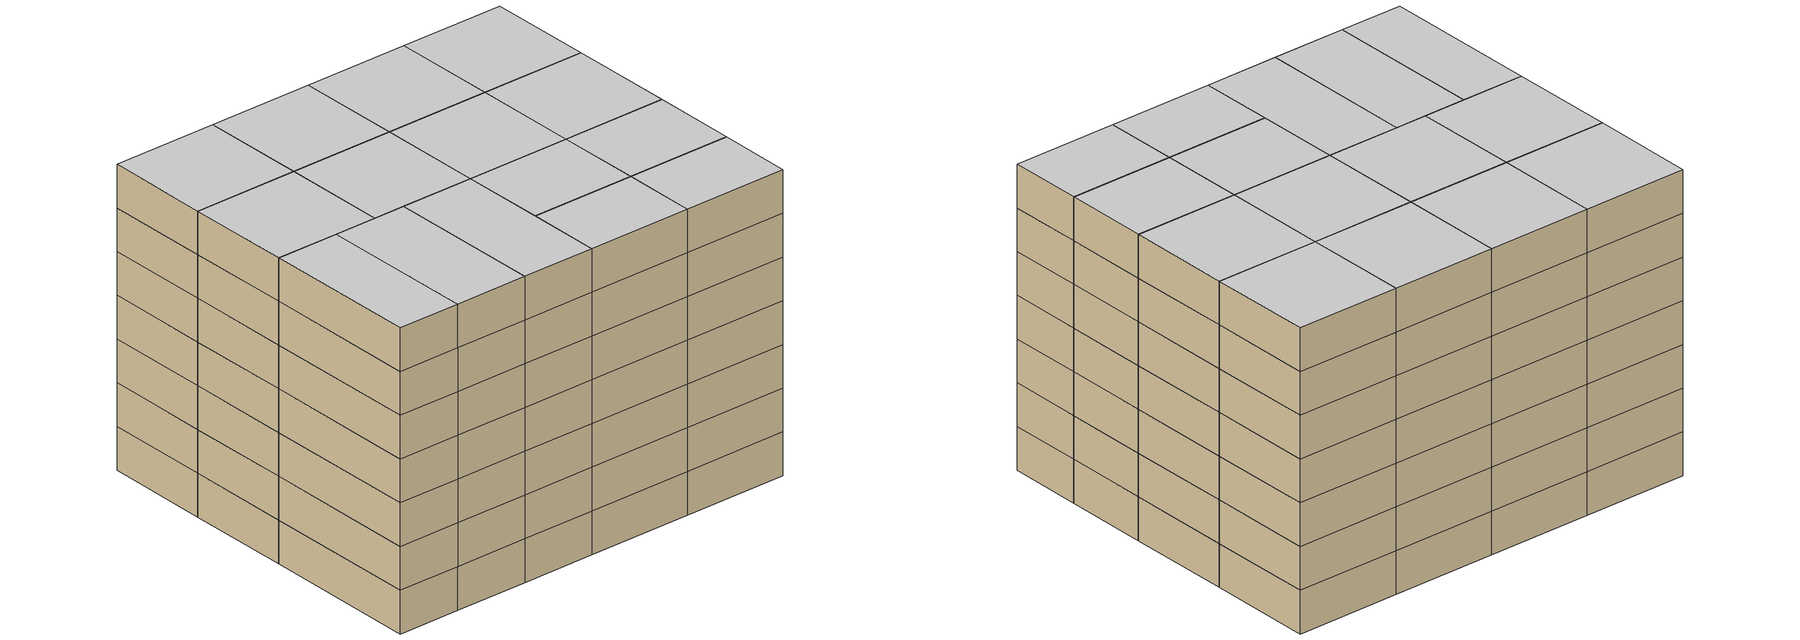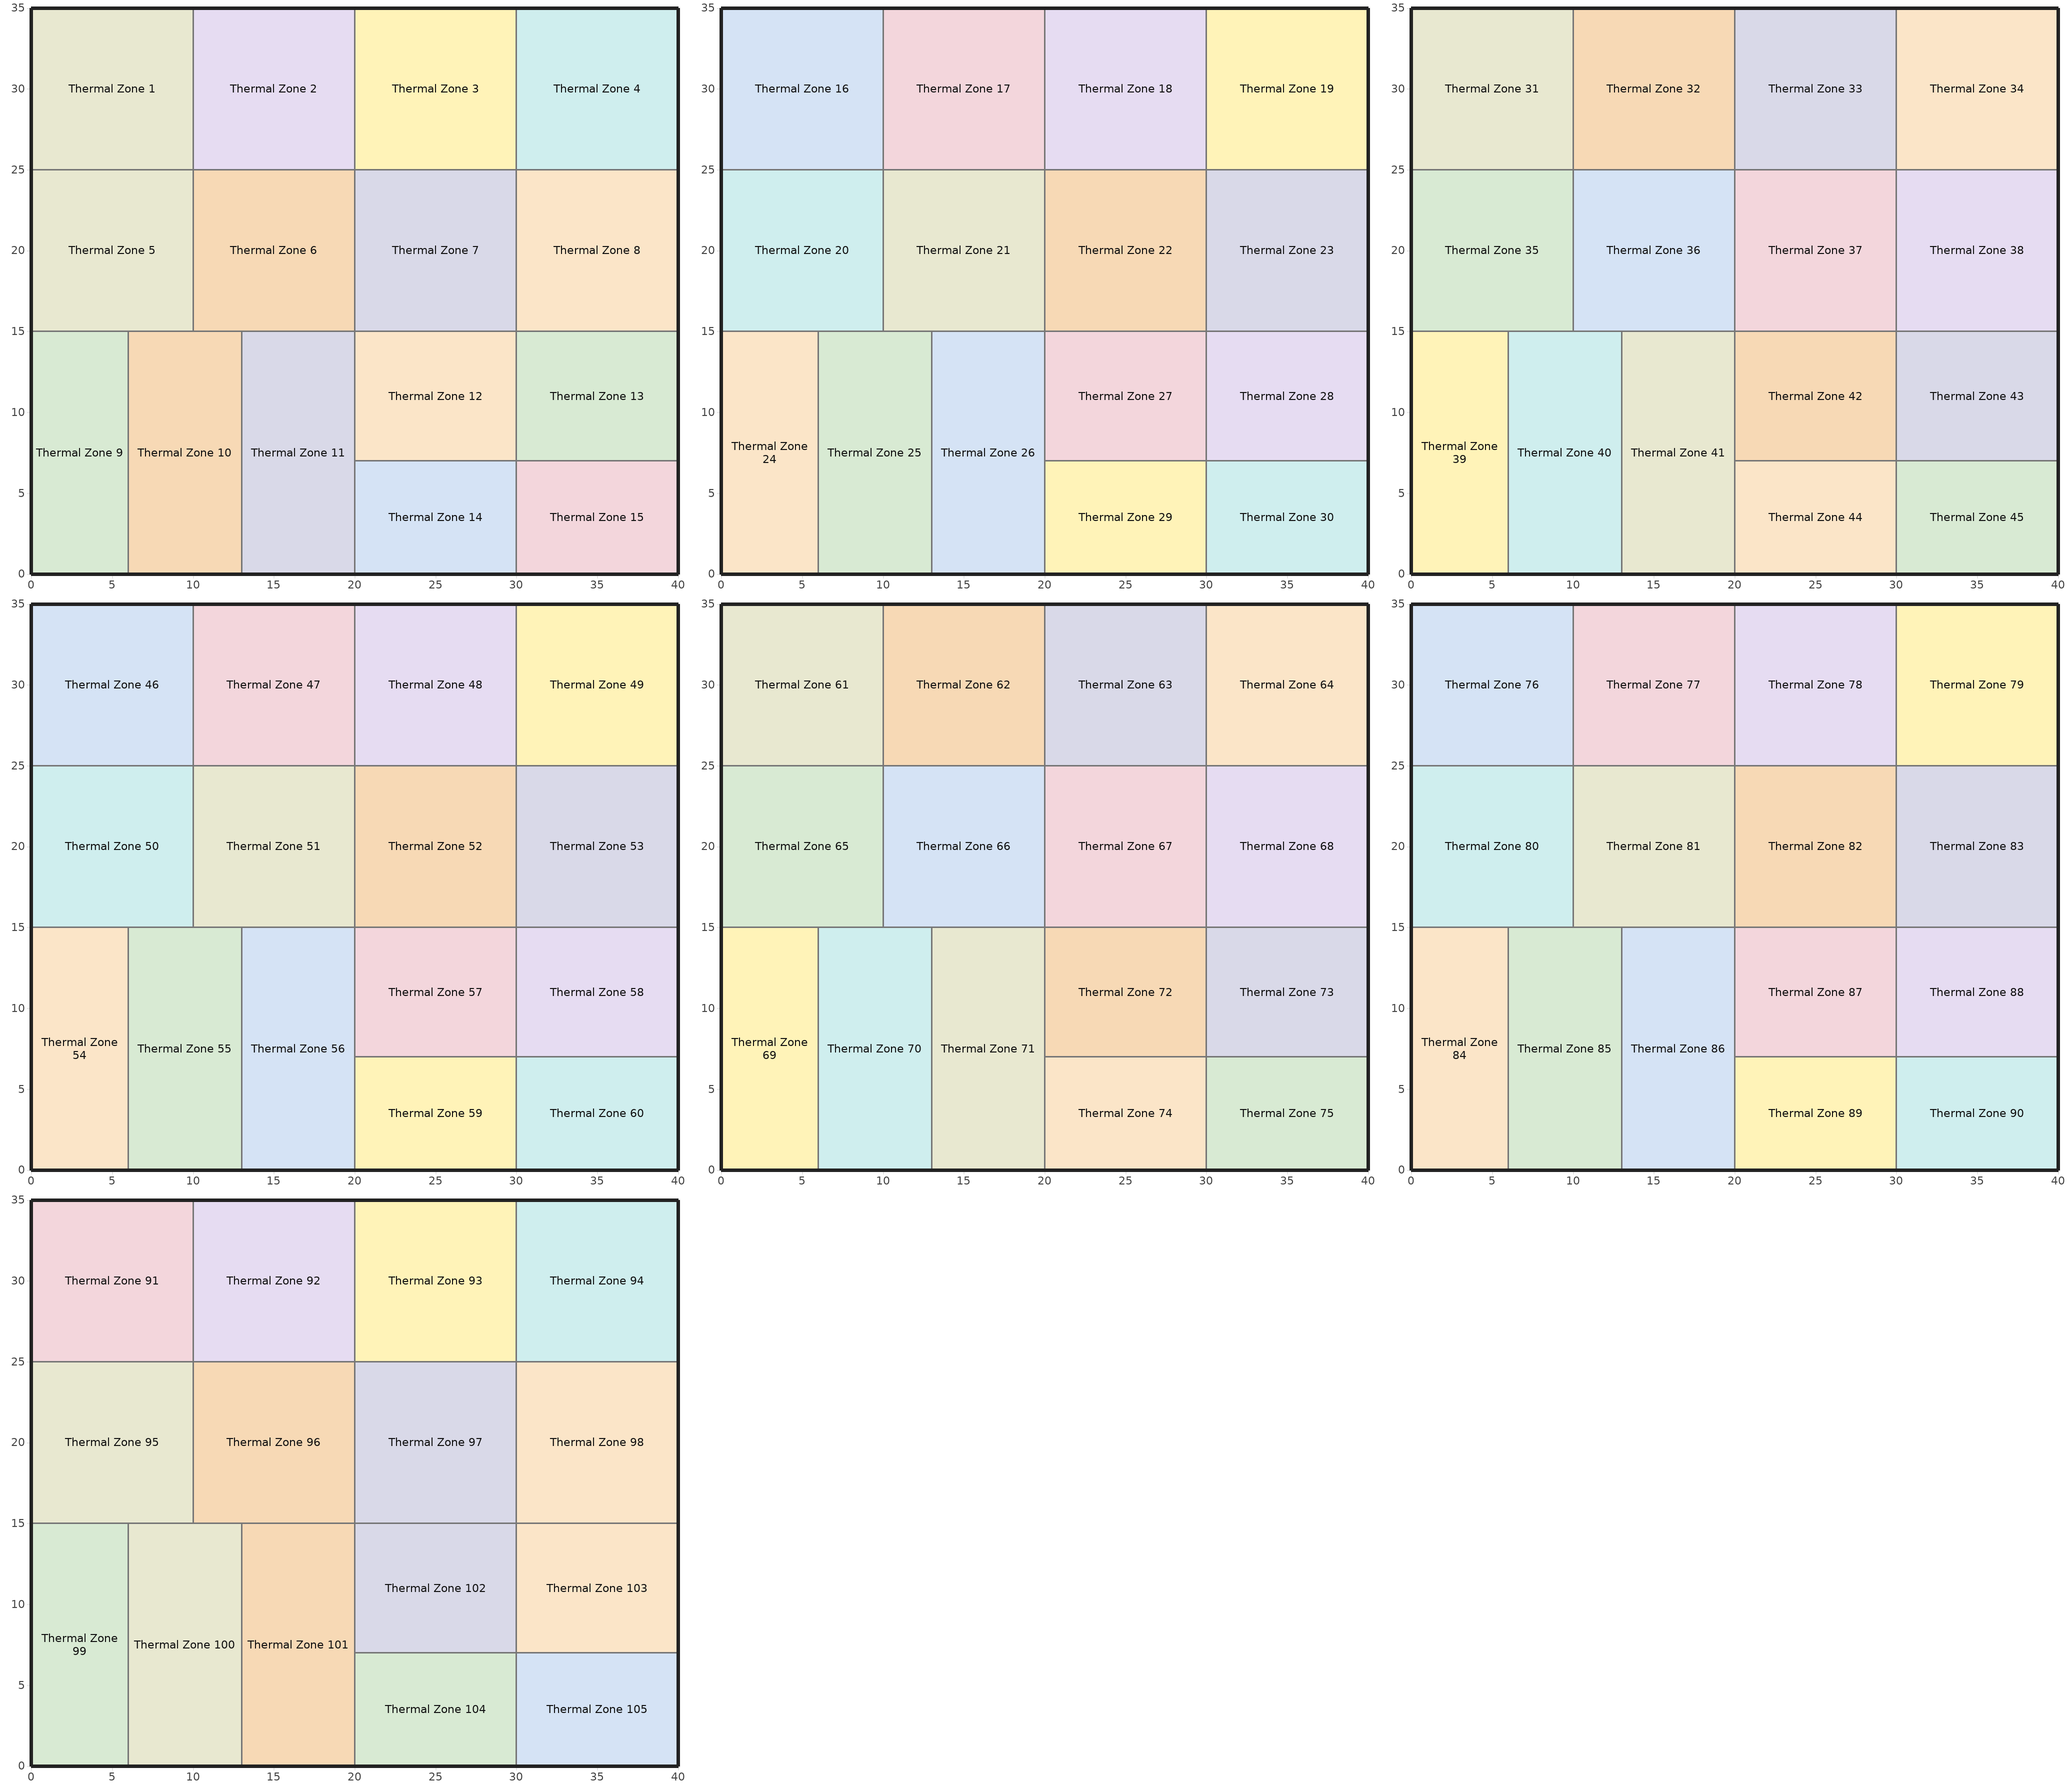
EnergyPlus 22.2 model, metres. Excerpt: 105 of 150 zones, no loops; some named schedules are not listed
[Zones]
Thermal Zone 1
 floor ground (ExtSlabCarpet 4in ClimateZone 1-8): 0,25 0,35 10,35 10,25 z0
 wall outside (ASHRAE 189.1-2009 ExtWall Mass ClimateZone 4): 10,35 0,35 0,25 z0:4
 wall to Thermal Zone 2 (Interior Wall): 10,25 10,35 z0:4
 wall to Thermal Zone 5 (Interior Wall): 0,25 10,25 z0:4
Thermal Zone 10
 floor ground (ExtSlabCarpet 4in ClimateZone 1-8): 6,0 6,15 10,15 13,15 13,0 z0
 wall outside (ASHRAE 189.1-2009 ExtWall Mass ClimateZone 4): 6,0 13,0 z0:4
 wall to Thermal Zone 6 (Interior Wall): 13,15 10,15 z0:4
 wall to Thermal Zone 11 (Interior Wall): 13,0 13,15 z0:4
 wall to Thermal Zone 9 (Interior Wall): 6,15 6,0 z0:4
 wall to Thermal Zone 5 (Interior Wall): 10,15 6,15 z0:4
Thermal Zone 11
 floor ground (ExtSlabCarpet 4in ClimateZone 1-8): 20,15 20,7 20,0 13,0 13,15 z0
 wall outside (ASHRAE 189.1-2009 ExtWall Mass ClimateZone 4): 13,0 20,0 z0:4
 wall to Thermal Zone 12 (Interior Wall): 20,7 20,15 z0:4
 wall to Thermal Zone 14 (Interior Wall): 20,0 20,7 z0:4
 wall to Thermal Zone 6 (Interior Wall): 20,15 13,15 z0:4
Thermal Zone 12
 floor ground (ExtSlabCarpet 4in ClimateZone 1-8): 30,15 30,7 20,7 20,15 z0
 wall to Thermal Zone 13 (Interior Wall): 30,7 30,15 z0:4
 wall to Thermal Zone 14 (Interior Wall): 20,7 30,7 z0:4
 wall to Thermal Zone 7 (Interior Wall): 30,15 20,15 z0:4
Thermal Zone 13
 floor ground (ExtSlabCarpet 4in ClimateZone 1-8): 40,15 40,7 30,7 30,15 z0
 wall outside (ASHRAE 189.1-2009 ExtWall Mass ClimateZone 4): 40,7 40,15 z0:4
 wall to Thermal Zone 15 (Interior Wall): 30,7 40,7 z0:4
 wall to Thermal Zone 8 (Interior Wall): 40,15 30,15 z0:4
Thermal Zone 14
 floor ground (ExtSlabCarpet 4in ClimateZone 1-8): 20,0 20,7 30,7 30,0 z0
 wall outside (ASHRAE 189.1-2009 ExtWall Mass ClimateZone 4): 20,0 30,0 z0:4
 wall to Thermal Zone 15 (Interior Wall): 30,0 30,7 z0:4
Thermal Zone 15
 floor ground (ExtSlabCarpet 4in ClimateZone 1-8): 40,7 40,0 30,0 30,7 z0
 wall outside (ASHRAE 189.1-2009 ExtWall Mass ClimateZone 4): 30,0 40,0 40,7 z0:4
Thermal Zone 2
 floor ground (ExtSlabCarpet 4in ClimateZone 1-8): 20,35 20,25 10,25 10,35 z0
 wall outside (ASHRAE 189.1-2009 ExtWall Mass ClimateZone 4): 20,35 10,35 z0:4
 wall to Thermal Zone 3 (Interior Wall): 20,25 20,35 z0:4
 wall to Thermal Zone 6 (Interior Wall): 10,25 20,25 z0:4
Thermal Zone 3
 floor ground (ExtSlabCarpet 4in ClimateZone 1-8): 30,35 30,25 20,25 20,35 z0
 wall outside (ASHRAE 189.1-2009 ExtWall Mass ClimateZone 4): 30,35 20,35 z0:4
 wall to Thermal Zone 4 (Interior Wall): 30,25 30,35 z0:4
 wall to Thermal Zone 7 (Interior Wall): 20,25 30,25 z0:4
Thermal Zone 4
 floor ground (ExtSlabCarpet 4in ClimateZone 1-8): 40,35 40,25 30,25 30,35 z0
 wall outside (ASHRAE 189.1-2009 ExtWall Mass ClimateZone 4): 40,25 40,35 30,35 z0:4
 wall to Thermal Zone 8 (Interior Wall): 30,25 40,25 z0:4
Thermal Zone 5
 floor ground (ExtSlabCarpet 4in ClimateZone 1-8): 6,15 0,15 0,25 10,25 10,15 z0
 wall outside (ASHRAE 189.1-2009 ExtWall Mass ClimateZone 4): 0,25 0,15 z0:4
 wall to Thermal Zone 9 (Interior Wall): 0,15 6,15 z0:4
 wall to Thermal Zone 6 (Interior Wall): 10,15 10,25 z0:4
Thermal Zone 6
 floor ground (ExtSlabCarpet 4in ClimateZone 1-8): 20,25 20,15 13,15 10,15 10,25 z0
 wall to Thermal Zone 7 (Interior Wall): 20,15 20,25 z0:4
Thermal Zone 7
 floor ground (ExtSlabCarpet 4in ClimateZone 1-8): 30,25 30,15 20,15 20,25 z0
 wall to Thermal Zone 8 (Interior Wall): 30,15 30,25 z0:4
Thermal Zone 8
 floor ground (ExtSlabCarpet 4in ClimateZone 1-8): 40,25 40,15 30,15 30,25 z0
 wall outside (ASHRAE 189.1-2009 ExtWall Mass ClimateZone 4): 40,15 40,25 z0:4
Thermal Zone 9
 floor ground (ExtSlabCarpet 4in ClimateZone 1-8): 0,0 0,15 6,15 6,0 z0
 wall outside (ASHRAE 189.1-2009 ExtWall Mass ClimateZone 4): 0,15 0,0 6,0 z0:4
Thermal Zone 16
 floor to Thermal Zone 1 (Interior Floor): 10,35 10,25 0,25 0,35 z4
 wall outside (ASHRAE 189.1-2009 ExtWall Mass ClimateZone 4): 10,35 0,35 0,25 z4:8
 wall to Thermal Zone 17 (Interior Wall): 10,25 10,35 z4:8
 wall to Thermal Zone 20 (Interior Wall): 0,25 10,25 z4:8
Thermal Zone 17
 floor to Thermal Zone 2 (Interior Floor): 20,35 20,25 10,25 10,35 z4
 wall outside (ASHRAE 189.1-2009 ExtWall Mass ClimateZone 4): 20,35 10,35 z4:8
 wall to Thermal Zone 18 (Interior Wall): 20,25 20,35 z4:8
 wall to Thermal Zone 21 (Interior Wall): 10,25 20,25 z4:8
Thermal Zone 18
 floor to Thermal Zone 3 (Interior Floor): 30,35 30,25 20,25 20,35 z4
 wall outside (ASHRAE 189.1-2009 ExtWall Mass ClimateZone 4): 30,35 20,35 z4:8
 wall to Thermal Zone 19 (Interior Wall): 30,25 30,35 z4:8
 wall to Thermal Zone 22 (Interior Wall): 20,25 30,25 z4:8
Thermal Zone 19
 floor to Thermal Zone 4 (Interior Floor): 40,35 40,25 30,25 30,35 z4
 wall outside (ASHRAE 189.1-2009 ExtWall Mass ClimateZone 4): 40,25 40,35 30,35 z4:8
 wall to Thermal Zone 23 (Interior Wall): 30,25 40,25 z4:8
Thermal Zone 20
 floor to Thermal Zone 5 (Interior Floor): 10,25 10,15 6,15 0,15 0,25 z4
 wall outside (ASHRAE 189.1-2009 ExtWall Mass ClimateZone 4): 0,25 0,15 z4:8
 wall to Thermal Zone 21 (Interior Wall): 10,15 10,25 z4:8
 wall to Thermal Zone 25 (Interior Wall): 6,15 10,15 z4:8
 wall to Thermal Zone 24 (Interior Wall): 0,15 6,15 z4:8
Thermal Zone 21
 floor to Thermal Zone 6 (Interior Floor): 20,25 20,15 13,15 10,15 10,25 z4
 wall to Thermal Zone 22 (Interior Wall): 20,15 20,25 z4:8
 wall to Thermal Zone 26 (Interior Wall): 13,15 20,15 z4:8
 wall to Thermal Zone 25 (Interior Wall): 10,15 13,15 z4:8
Thermal Zone 22
 floor to Thermal Zone 7 (Interior Floor): 30,25 30,15 20,15 20,25 z4
 wall to Thermal Zone 23 (Interior Wall): 30,15 30,25 z4:8
 wall to Thermal Zone 27 (Interior Wall): 20,15 30,15 z4:8
Thermal Zone 23
 floor to Thermal Zone 8 (Interior Floor): 40,25 40,15 30,15 30,25 z4
 wall outside (ASHRAE 189.1-2009 ExtWall Mass ClimateZone 4): 40,15 40,25 z4:8
 wall to Thermal Zone 28 (Interior Wall): 30,15 40,15 z4:8
Thermal Zone 24
 floor to Thermal Zone 9 (Interior Floor): 6,15 6,1 6,0 0,0 0,15 z4
 wall outside (ASHRAE 189.1-2009 ExtWall Mass ClimateZone 4): 0,15 0,0 6,0 z4:8
 wall to Thermal Zone 25 (Interior Wall): 6,0 6,1 6,15 z4:8
Thermal Zone 25
 floor to Thermal Zone 10 (Interior Floor): 6,0 6,1 6,15 10,15 13,15 13,0 z4
 wall outside (ASHRAE 189.1-2009 ExtWall Mass ClimateZone 4): 6,0 13,0 z4:8
 wall to Thermal Zone 26 (Interior Wall): 13,0 13,15 z4:8
Thermal Zone 26
 floor to Thermal Zone 11 (Interior Floor): 20,15 20,7 20,0 13,0 13,15 z4
 wall outside (ASHRAE 189.1-2009 ExtWall Mass ClimateZone 4): 13,0 20,0 z4:8
 wall to Thermal Zone 27 (Interior Wall): 20,7 20,15 z4:8
 wall to Thermal Zone 29 (Interior Wall): 20,0 20,7 z4:8
Thermal Zone 27
 floor to Thermal Zone 12 (Interior Floor): 30,15 30,7 20,7 20,15 z4
 wall to Thermal Zone 28 (Interior Wall): 30,7 30,15 z4:8
 wall to Thermal Zone 29 (Interior Wall): 20,7 30,7 z4:8
Thermal Zone 28
 floor to Thermal Zone 13 (Interior Floor): 40,15 40,7 30,7 30,15 z4
 wall outside (ASHRAE 189.1-2009 ExtWall Mass ClimateZone 4): 40,7 40,15 z4:8
 wall to Thermal Zone 30 (Interior Wall): 30,7 40,7 z4:8
Thermal Zone 29
 floor to Thermal Zone 14 (Interior Floor): 30,7 30,0 20,0 20,7 z4
 wall outside (ASHRAE 189.1-2009 ExtWall Mass ClimateZone 4): 20,0 30,0 z4:8
 wall to Thermal Zone 30 (Interior Wall): 30,0 30,7 z4:8
Thermal Zone 30
 floor to Thermal Zone 15 (Interior Floor): 40,7 40,0 30,0 30,7 z4
 wall outside (ASHRAE 189.1-2009 ExtWall Mass ClimateZone 4): 30,0 40,0 40,7 z4:8
Thermal Zone 31
 floor to Thermal Zone 16 (Interior Floor): 10,35 10,25 0,25 0,35 z8
 wall outside (ASHRAE 189.1-2009 ExtWall Mass ClimateZone 4): 10,35 0,35 0,25 z8:12
 wall to Thermal Zone 32 (Interior Wall): 10,25 10,35 z8:12
 wall to Thermal Zone 35 (Interior Wall): 0,25 10,25 z8:12
Thermal Zone 32
 floor to Thermal Zone 17 (Interior Floor): 20,35 20,25 10,25 10,35 z8
 wall outside (ASHRAE 189.1-2009 ExtWall Mass ClimateZone 4): 20,35 10,35 z8:12
 wall to Thermal Zone 33 (Interior Wall): 20,25 20,35 z8:12
 wall to Thermal Zone 36 (Interior Wall): 10,25 20,25 z8:12
Thermal Zone 33
 floor to Thermal Zone 18 (Interior Floor): 30,35 30,25 20,25 20,35 z8
 wall outside (ASHRAE 189.1-2009 ExtWall Mass ClimateZone 4): 30,35 20,35 z8:12
 wall to Thermal Zone 34 (Interior Wall): 30,25 30,35 z8:12
 wall to Thermal Zone 37 (Interior Wall): 20,25 30,25 z8:12
Thermal Zone 34
 floor to Thermal Zone 19 (Interior Floor): 40,35 40,25 30,25 30,35 z8
 wall outside (ASHRAE 189.1-2009 ExtWall Mass ClimateZone 4): 40,25 40,35 30,35 z8:12
 wall to Thermal Zone 38 (Interior Wall): 30,25 40,25 z8:12
Thermal Zone 35
 floor to Thermal Zone 20 (Interior Floor): 10,25 10,15 6,15 0,15 0,25 z8
 wall outside (ASHRAE 189.1-2009 ExtWall Mass ClimateZone 4): 0,25 0,15 z8:12
 wall to Thermal Zone 36 (Interior Wall): 10,15 10,25 z8:12
 wall to Thermal Zone 40 (Interior Wall): 6,15 10,15 z8:12
 wall to Thermal Zone 39 (Interior Wall): 0,15 6,15 z8:12
Thermal Zone 36
 floor to Thermal Zone 21 (Interior Floor): 20,25 20,15 13,15 10,15 10,25 z8
 wall to Thermal Zone 37 (Interior Wall): 20,15 20,25 z8:12
 wall to Thermal Zone 41 (Interior Wall): 13,15 20,15 z8:12
 wall to Thermal Zone 40 (Interior Wall): 10,15 13,15 z8:12
Thermal Zone 37
 floor to Thermal Zone 22 (Interior Floor): 30,25 30,15 20,15 20,25 z8
 wall to Thermal Zone 38 (Interior Wall): 30,15 30,25 z8:12
 wall to Thermal Zone 42 (Interior Wall): 20,15 30,15 z8:12
Thermal Zone 38
 floor to Thermal Zone 23 (Interior Floor): 40,25 40,15 30,15 30,25 z8
 wall outside (ASHRAE 189.1-2009 ExtWall Mass ClimateZone 4): 40,15 40,25 z8:12
 wall to Thermal Zone 43 (Interior Wall): 30,15 40,15 z8:12
Thermal Zone 39
 floor to Thermal Zone 24 (Interior Floor): 6,15 6,0 0,0 0,15 z8
 wall outside (ASHRAE 189.1-2009 ExtWall Mass ClimateZone 4): 0,15 0,0 6,0 z8:12
 wall to Thermal Zone 40 (Interior Wall): 6,0 6,15 z8:12
Thermal Zone 40
 floor to Thermal Zone 25 (Interior Floor): 13,15 13,0 6,0 6,15 10,15 z8
 wall outside (ASHRAE 189.1-2009 ExtWall Mass ClimateZone 4): 6,0 13,0 z8:12
 wall to Thermal Zone 41 (Interior Wall): 13,0 13,15 z8:12
Thermal Zone 41
 floor to Thermal Zone 26 (Interior Floor): 20,15 20,7 20,0 13,0 13,15 z8
 wall outside (ASHRAE 189.1-2009 ExtWall Mass ClimateZone 4): 13,0 20,0 z8:12
 wall to Thermal Zone 42 (Interior Wall): 20,7 20,15 z8:12
 wall to Thermal Zone 44 (Interior Wall): 20,0 20,7 z8:12
Thermal Zone 42
 floor to Thermal Zone 27 (Interior Floor): 30,15 30,7 20,7 20,15 z8
 wall to Thermal Zone 43 (Interior Wall): 30,7 30,15 z8:12
 wall to Thermal Zone 44 (Interior Wall): 20,7 30,7 z8:12
Thermal Zone 43
 floor to Thermal Zone 28 (Interior Floor): 40,15 40,7 30,7 30,15 z8
 wall outside (ASHRAE 189.1-2009 ExtWall Mass ClimateZone 4): 40,7 40,15 z8:12
 wall to Thermal Zone 45 (Interior Wall): 30,7 40,7 z8:12
Thermal Zone 44
 floor to Thermal Zone 29 (Interior Floor): 30,7 30,0 20,0 20,7 z8
 wall outside (ASHRAE 189.1-2009 ExtWall Mass ClimateZone 4): 20,0 30,0 z8:12
 wall to Thermal Zone 45 (Interior Wall): 30,0 30,7 z8:12
Thermal Zone 45
 floor to Thermal Zone 30 (Interior Floor): 40,7 40,0 30,0 30,7 z8
 wall outside (ASHRAE 189.1-2009 ExtWall Mass ClimateZone 4): 30,0 40,0 40,7 z8:12
Thermal Zone 46
 floor to Thermal Zone 31 (Interior Floor): 10,35 10,25 0,25 0,35 z12
 wall outside (ASHRAE 189.1-2009 ExtWall Mass ClimateZone 4): 10,35 0,35 0,25 z12:16
 wall to Thermal Zone 47 (Interior Wall): 10,25 10,35 z12:16
 wall to Thermal Zone 50 (Interior Wall): 0,25 10,25 z12:16
Thermal Zone 47
 floor to Thermal Zone 32 (Interior Floor): 20,35 20,25 10,25 10,35 z12
 wall outside (ASHRAE 189.1-2009 ExtWall Mass ClimateZone 4): 20,35 10,35 z12:16
 wall to Thermal Zone 48 (Interior Wall): 20,25 20,35 z12:16
 wall to Thermal Zone 51 (Interior Wall): 10,25 20,25 z12:16
Thermal Zone 48
 floor to Thermal Zone 33 (Interior Floor): 30,35 30,25 20,25 20,35 z12
 wall outside (ASHRAE 189.1-2009 ExtWall Mass ClimateZone 4): 30,35 20,35 z12:16
 wall to Thermal Zone 49 (Interior Wall): 30,25 30,35 z12:16
 wall to Thermal Zone 52 (Interior Wall): 20,25 30,25 z12:16
Thermal Zone 49
 floor to Thermal Zone 34 (Interior Floor): 40,35 40,25 30,25 30,35 z12
 wall outside (ASHRAE 189.1-2009 ExtWall Mass ClimateZone 4): 40,25 40,35 30,35 z12:16
 wall to Thermal Zone 53 (Interior Wall): 30,25 40,25 z12:16
Thermal Zone 50
 floor to Thermal Zone 35 (Interior Floor): 10,25 10,15 6,15 0,15 0,25 z12
 wall outside (ASHRAE 189.1-2009 ExtWall Mass ClimateZone 4): 0,25 0,15 z12:16
 wall to Thermal Zone 51 (Interior Wall): 10,15 10,25 z12:16
 wall to Thermal Zone 55 (Interior Wall): 6,15 10,15 z12:16
 wall to Thermal Zone 54 (Interior Wall): 0,15 6,15 z12:16
Thermal Zone 51
 floor to Thermal Zone 36 (Interior Floor): 20,25 20,15 13,15 10,15 10,25 z12
 wall to Thermal Zone 52 (Interior Wall): 20,15 20,25 z12:16
 wall to Thermal Zone 56 (Interior Wall): 13,15 20,15 z12:16
 wall to Thermal Zone 55 (Interior Wall): 10,15 13,15 z12:16
Thermal Zone 52
 floor to Thermal Zone 37 (Interior Floor): 30,25 30,15 20,15 20,25 z12
 wall to Thermal Zone 53 (Interior Wall): 30,15 30,25 z12:16
 wall to Thermal Zone 57 (Interior Wall): 20,15 30,15 z12:16
Thermal Zone 53
 floor to Thermal Zone 38 (Interior Floor): 40,25 40,15 30,15 30,25 z12
 wall outside (ASHRAE 189.1-2009 ExtWall Mass ClimateZone 4): 40,15 40,25 z12:16
 wall to Thermal Zone 58 (Interior Wall): 30,15 40,15 z12:16
Thermal Zone 54
 floor to Thermal Zone 39 (Interior Floor): 6,15 6,0 0,0 0,15 z12
 wall outside (ASHRAE 189.1-2009 ExtWall Mass ClimateZone 4): 0,15 0,0 6,0 z12:16
 wall to Thermal Zone 55 (Interior Wall): 6,0 6,15 z12:16
Thermal Zone 55
 floor to Thermal Zone 40 (Interior Floor): 13,15 13,0 6,0 6,15 10,15 z12
 wall outside (ASHRAE 189.1-2009 ExtWall Mass ClimateZone 4): 6,0 13,0 z12:16
 wall to Thermal Zone 56 (Interior Wall): 13,0 13,15 z12:16
Thermal Zone 56
 floor to Thermal Zone 41 (Interior Floor): 20,15 20,7 20,0 13,0 13,15 z12
 wall outside (ASHRAE 189.1-2009 ExtWall Mass ClimateZone 4): 13,0 20,0 z12:16
 wall to Thermal Zone 57 (Interior Wall): 20,7 20,15 z12:16
 wall to Thermal Zone 59 (Interior Wall): 20,0 20,7 z12:16
Thermal Zone 57
 floor to Thermal Zone 42 (Interior Floor): 30,15 30,7 20,7 20,15 z12
 wall to Thermal Zone 58 (Interior Wall): 30,7 30,15 z12:16
 wall to Thermal Zone 59 (Interior Wall): 20,7 30,7 z12:16
Thermal Zone 58
 floor to Thermal Zone 43 (Interior Floor): 40,15 40,7 30,7 30,15 z12
 wall outside (ASHRAE 189.1-2009 ExtWall Mass ClimateZone 4): 40,7 40,15 z12:16
 wall to Thermal Zone 60 (Interior Wall): 30,7 40,7 z12:16
Thermal Zone 59
 floor to Thermal Zone 44 (Interior Floor): 30,7 30,0 20,0 20,7 z12
 wall outside (ASHRAE 189.1-2009 ExtWall Mass ClimateZone 4): 20,0 30,0 z12:16
 wall to Thermal Zone 60 (Interior Wall): 30,0 30,7 z12:16
Thermal Zone 60
 floor to Thermal Zone 45 (Interior Floor): 40,7 40,0 30,0 30,7 z12
 wall outside (ASHRAE 189.1-2009 ExtWall Mass ClimateZone 4): 30,0 40,0 40,7 z12:16
Thermal Zone 61
 floor to Thermal Zone 46 (Interior Floor): 10,35 10,25 0,25 0,35 z16
 wall outside (ASHRAE 189.1-2009 ExtWall Mass ClimateZone 4): 10,35 0,35 0,25 z16:20
 wall to Thermal Zone 62 (Interior Wall): 10,25 10,35 z16:20
 wall to Thermal Zone 65 (Interior Wall): 0,25 10,25 z16:20
Thermal Zone 62
 floor to Thermal Zone 47 (Interior Floor): 20,35 20,25 10,25 10,35 z16
 wall outside (ASHRAE 189.1-2009 ExtWall Mass ClimateZone 4): 20,35 10,35 z16:20
 wall to Thermal Zone 63 (Interior Wall): 20,25 20,35 z16:20
 wall to Thermal Zone 66 (Interior Wall): 10,25 20,25 z16:20
Thermal Zone 63
 floor to Thermal Zone 48 (Interior Floor): 30,35 30,25 20,25 20,35 z16
 wall outside (ASHRAE 189.1-2009 ExtWall Mass ClimateZone 4): 30,35 20,35 z16:20
 wall to Thermal Zone 64 (Interior Wall): 30,25 30,35 z16:20
 wall to Thermal Zone 67 (Interior Wall): 20,25 30,25 z16:20
Thermal Zone 64
 floor to Thermal Zone 49 (Interior Floor): 40,35 40,25 30,25 30,35 z16
 wall outside (ASHRAE 189.1-2009 ExtWall Mass ClimateZone 4): 40,25 40,35 30,35 z16:20
 wall to Thermal Zone 68 (Interior Wall): 30,25 40,25 z16:20
Thermal Zone 65
 floor to Thermal Zone 50 (Interior Floor): 10,25 10,15 6,15 0,15 0,25 z16
 wall outside (ASHRAE 189.1-2009 ExtWall Mass ClimateZone 4): 0,25 0,15 z16:20
 wall to Thermal Zone 66 (Interior Wall): 10,15 10,25 z16:20
 wall to Thermal Zone 70 (Interior Wall): 6,15 10,15 z16:20
 wall to Thermal Zone 69 (Interior Wall): 0,15 6,15 z16:20
Thermal Zone 66
 floor to Thermal Zone 51 (Interior Floor): 20,25 20,15 13,15 10,15 10,25 z16
 wall to Thermal Zone 67 (Interior Wall): 20,15 20,25 z16:20
 wall to Thermal Zone 71 (Interior Wall): 13,15 20,15 z16:20
 wall to Thermal Zone 70 (Interior Wall): 10,15 13,15 z16:20
Thermal Zone 67
 floor to Thermal Zone 52 (Interior Floor): 30,25 30,15 20,15 20,25 z16
 wall to Thermal Zone 68 (Interior Wall): 30,15 30,25 z16:20
 wall to Thermal Zone 72 (Interior Wall): 20,15 30,15 z16:20
Thermal Zone 68
 floor to Thermal Zone 53 (Interior Floor): 40,25 40,15 30,15 30,25 z16
 wall outside (ASHRAE 189.1-2009 ExtWall Mass ClimateZone 4): 40,15 40,25 z16:20
 wall to Thermal Zone 73 (Interior Wall): 30,15 40,15 z16:20
Thermal Zone 69
 floor to Thermal Zone 54 (Interior Floor): 6,15 6,0 0,0 0,15 z16
 wall outside (ASHRAE 189.1-2009 ExtWall Mass ClimateZone 4): 0,15 0,0 6,0 z16:20
 wall to Thermal Zone 70 (Interior Wall): 6,0 6,15 z16:20
Thermal Zone 70
 floor to Thermal Zone 55 (Interior Floor): 13,15 13,0 6,0 6,15 10,15 z16
 wall outside (ASHRAE 189.1-2009 ExtWall Mass ClimateZone 4): 6,0 13,0 z16:20
 wall to Thermal Zone 71 (Interior Wall): 13,0 13,15 z16:20
Thermal Zone 71
 floor to Thermal Zone 56 (Interior Floor): 20,15 20,7 20,0 13,0 13,15 z16
 wall outside (ASHRAE 189.1-2009 ExtWall Mass ClimateZone 4): 13,0 20,0 z16:20
 wall to Thermal Zone 72 (Interior Wall): 20,7 20,15 z16:20
 wall to Thermal Zone 74 (Interior Wall): 20,0 20,7 z16:20
Thermal Zone 72
 floor to Thermal Zone 57 (Interior Floor): 30,15 30,7 20,7 20,15 z16
 wall to Thermal Zone 73 (Interior Wall): 30,7 30,15 z16:20
 wall to Thermal Zone 74 (Interior Wall): 20,7 30,7 z16:20
Thermal Zone 73
 floor to Thermal Zone 58 (Interior Floor): 40,15 40,7 30,7 30,15 z16
 wall outside (ASHRAE 189.1-2009 ExtWall Mass ClimateZone 4): 40,7 40,15 z16:20
 wall to Thermal Zone 75 (Interior Wall): 30,7 40,7 z16:20
Thermal Zone 74
 floor to Thermal Zone 59 (Interior Floor): 30,7 30,0 20,0 20,7 z16
 wall outside (ASHRAE 189.1-2009 ExtWall Mass ClimateZone 4): 20,0 30,0 z16:20
 wall to Thermal Zone 75 (Interior Wall): 30,0 30,7 z16:20
Thermal Zone 75
 floor to Thermal Zone 60 (Interior Floor): 40,7 40,0 30,0 30,7 z16
 wall outside (ASHRAE 189.1-2009 ExtWall Mass ClimateZone 4): 30,0 40,0 40,7 z16:20
Thermal Zone 76
 floor to Thermal Zone 61 (Interior Floor): 10,35 10,25 0,25 0,35 z20
 wall outside (ASHRAE 189.1-2009 ExtWall Mass ClimateZone 4): 10,35 0,35 0,25 z20:24
 wall to Thermal Zone 77 (Interior Wall): 10,25 10,35 z20:24
 wall to Thermal Zone 80 (Interior Wall): 0,25 10,25 z20:24
Thermal Zone 77
 floor to Thermal Zone 62 (Interior Floor): 20,35 20,25 10,25 10,35 z20
 wall outside (ASHRAE 189.1-2009 ExtWall Mass ClimateZone 4): 20,35 10,35 z20:24
 wall to Thermal Zone 78 (Interior Wall): 20,25 20,35 z20:24
 wall to Thermal Zone 81 (Interior Wall): 10,25 20,25 z20:24
Thermal Zone 78
 floor to Thermal Zone 63 (Interior Floor): 30,35 30,25 20,25 20,35 z20
 wall outside (ASHRAE 189.1-2009 ExtWall Mass ClimateZone 4): 30,35 20,35 z20:24
 wall to Thermal Zone 79 (Interior Wall): 30,25 30,35 z20:24
 wall to Thermal Zone 82 (Interior Wall): 20,25 30,25 z20:24
Thermal Zone 79
 floor to Thermal Zone 64 (Interior Floor): 40,35 40,25 30,25 30,35 z20
 wall outside (ASHRAE 189.1-2009 ExtWall Mass ClimateZone 4): 40,25 40,35 30,35 z20:24
 wall to Thermal Zone 83 (Interior Wall): 30,25 40,25 z20:24
Thermal Zone 80
 floor to Thermal Zone 65 (Interior Floor): 10,25 10,15 6,15 0,15 0,25 z20
 wall outside (ASHRAE 189.1-2009 ExtWall Mass ClimateZone 4): 0,25 0,15 z20:24
 wall to Thermal Zone 81 (Interior Wall): 10,15 10,25 z20:24
 wall to Thermal Zone 85 (Interior Wall): 6,15 10,15 z20:24
 wall to Thermal Zone 84 (Interior Wall): 0,15 6,15 z20:24
Thermal Zone 81
 floor to Thermal Zone 66 (Interior Floor): 20,25 20,15 13,15 10,15 10,25 z20
 wall to Thermal Zone 82 (Interior Wall): 20,15 20,25 z20:24
 wall to Thermal Zone 86 (Interior Wall): 13,15 20,15 z20:24
 wall to Thermal Zone 85 (Interior Wall): 10,15 13,15 z20:24
Thermal Zone 82
 floor to Thermal Zone 67 (Interior Floor): 30,25 30,15 20,15 20,25 z20
 wall to Thermal Zone 83 (Interior Wall): 30,15 30,25 z20:24
 wall to Thermal Zone 87 (Interior Wall): 20,15 30,15 z20:24
Thermal Zone 83
 floor to Thermal Zone 68 (Interior Floor): 40,25 40,15 30,15 30,25 z20
 wall outside (ASHRAE 189.1-2009 ExtWall Mass ClimateZone 4): 40,15 40,25 z20:24
 wall to Thermal Zone 88 (Interior Wall): 30,15 40,15 z20:24
Thermal Zone 84
 floor to Thermal Zone 69 (Interior Floor): 6,15 6,0 0,0 0,15 z20
 wall outside (ASHRAE 189.1-2009 ExtWall Mass ClimateZone 4): 0,15 0,0 6,0 z20:24
 wall to Thermal Zone 85 (Interior Wall): 6,0 6,15 z20:24
Thermal Zone 85
 floor to Thermal Zone 70 (Interior Floor): 13,15 13,0 6,0 6,15 10,15 z20
 wall outside (ASHRAE 189.1-2009 ExtWall Mass ClimateZone 4): 6,0 13,0 z20:24
 wall to Thermal Zone 86 (Interior Wall): 13,0 13,15 z20:24
Thermal Zone 86
 floor to Thermal Zone 71 (Interior Floor): 20,15 20,7 20,0 13,0 13,15 z20
 wall outside (ASHRAE 189.1-2009 ExtWall Mass ClimateZone 4): 13,0 20,0 z20:24
 wall to Thermal Zone 87 (Interior Wall): 20,7 20,15 z20:24
 wall to Thermal Zone 89 (Interior Wall): 20,0 20,7 z20:24
Thermal Zone 87
 floor to Thermal Zone 72 (Interior Floor): 30,15 30,7 20,7 20,15 z20
 wall to Thermal Zone 88 (Interior Wall): 30,7 30,15 z20:24
 wall to Thermal Zone 89 (Interior Wall): 20,7 30,7 z20:24
Thermal Zone 88
 floor to Thermal Zone 73 (Interior Floor): 40,15 40,7 30,7 30,15 z20
 wall outside (ASHRAE 189.1-2009 ExtWall Mass ClimateZone 4): 40,7 40,15 z20:24
 wall to Thermal Zone 90 (Interior Wall): 30,7 40,7 z20:24
Thermal Zone 89
 floor to Thermal Zone 74 (Interior Floor): 30,7 30,0 20,0 20,7 z20
 wall outside (ASHRAE 189.1-2009 ExtWall Mass ClimateZone 4): 20,0 30,0 z20:24
 wall to Thermal Zone 90 (Interior Wall): 30,0 30,7 z20:24
Thermal Zone 90
 floor to Thermal Zone 75 (Interior Floor): 40,7 40,0 30,0 30,7 z20
 wall outside (ASHRAE 189.1-2009 ExtWall Mass ClimateZone 4): 30,0 40,0 40,7 z20:24
Thermal Zone 100
 floor to Thermal Zone 85 (Interior Floor): 13,15 13,0 6,0 6,15 10,15 z24
 wall outside (ASHRAE 189.1-2009 ExtWall Mass ClimateZone 4): 6,0 13,0 z24:28
 wall to Thermal Zone 101 (Interior Wall): 13,0 13,15 z24:28
 wall to Thermal Zone 99 (Interior Wall): 6,15 6,0 z24:28
 wall to Thermal Zone 95 (Interior Wall): 10,15 6,15 z24:28
 wall to Thermal Zone 96 (Interior Wall): 13,15 10,15 z24:28
 ceiling to Thermal Zone 115 (Interior Ceiling): 10,15 6,15 6,0 13,0 13,15 z28
Thermal Zone 101
 floor to Thermal Zone 86 (Interior Floor): 20,15 20,7 20,0 13,0 13,15 z24
 wall outside (ASHRAE 189.1-2009 ExtWall Mass ClimateZone 4): 13,0 20,0 z24:28
 wall to Thermal Zone 102 (Interior Wall): 20,7 20,15 z24:28
 wall to Thermal Zone 104 (Interior Wall): 20,0 20,7 z24:28
 wall to Thermal Zone 96 (Interior Wall): 20,15 13,15 z24:28
 ceiling to Thermal Zone 116 (Interior Ceiling): 13,15 13,0 20,0 20,7 20,15 z28
Thermal Zone 102
 floor to Thermal Zone 87 (Interior Floor): 30,15 30,7 20,7 20,15 z24
 wall to Thermal Zone 103 (Interior Wall): 30,7 30,15 z24:28
 wall to Thermal Zone 104 (Interior Wall): 20,7 30,7 z24:28
 wall to Thermal Zone 97 (Interior Wall): 30,15 20,15 z24:28
 ceiling to Thermal Zone 117 (Interior Ceiling): 20,15 20,7 30,7 30,15 z28
Thermal Zone 103
 floor to Thermal Zone 88 (Interior Floor): 40,15 40,7 30,7 30,15 z24
 wall outside (ASHRAE 189.1-2009 ExtWall Mass ClimateZone 4): 40,7 40,15 z24:28
 wall to Thermal Zone 105 (Interior Wall): 30,7 40,7 z24:28
 wall to Thermal Zone 98 (Interior Wall): 40,15 30,15 z24:28
 ceiling to Thermal Zone 118 (Interior Ceiling): 30,15 30,7 40,7 40,15 z28
Thermal Zone 104
 floor to Thermal Zone 89 (Interior Floor): 30,7 30,0 20,0 20,7 z24
 wall outside (ASHRAE 189.1-2009 ExtWall Mass ClimateZone 4): 20,0 30,0 z24:28
 wall to Thermal Zone 105 (Interior Wall): 30,0 30,7 z24:28
 ceiling to Thermal Zone 119 (Interior Ceiling): 20,7 20,0 30,0 30,7 z28
Thermal Zone 105
 floor to Thermal Zone 90 (Interior Floor): 40,7 40,0 30,0 30,7 z24
 wall outside (ASHRAE 189.1-2009 ExtWall Mass ClimateZone 4): 30,0 40,0 40,7 z24:28
 ceiling to Thermal Zone 120 (Interior Ceiling): 30,7 30,0 40,0 40,7 z28
Thermal Zone 91
 floor to Thermal Zone 76 (Interior Floor): 10,35 10,25 0,25 0,35 z24
 wall outside (ASHRAE 189.1-2009 ExtWall Mass ClimateZone 4): 10,35 0,35 0,25 z24:28
 wall to Thermal Zone 92 (Interior Wall): 10,25 10,35 z24:28
 wall to Thermal Zone 95 (Interior Wall): 0,25 10,25 z24:28
 ceiling to Thermal Zone 106 (Interior Ceiling): 0,35 0,25 10,25 10,35 z28
Thermal Zone 92
 floor to Thermal Zone 77 (Interior Floor): 20,35 20,25 10,25 10,35 z24
 wall outside (ASHRAE 189.1-2009 ExtWall Mass ClimateZone 4): 20,35 10,35 z24:28
 wall to Thermal Zone 93 (Interior Wall): 20,25 20,35 z24:28
 wall to Thermal Zone 96 (Interior Wall): 10,25 20,25 z24:28
 ceiling to Thermal Zone 107 (Interior Ceiling): 10,35 10,25 20,25 20,35 z28
Thermal Zone 93
 floor to Thermal Zone 78 (Interior Floor): 30,35 30,25 20,25 20,35 z24
 wall outside (ASHRAE 189.1-2009 ExtWall Mass ClimateZone 4): 30,35 20,35 z24:28
 wall to Thermal Zone 94 (Interior Wall): 30,25 30,35 z24:28
 wall to Thermal Zone 97 (Interior Wall): 20,25 30,25 z24:28
 ceiling to Thermal Zone 108 (Interior Ceiling): 20,35 20,25 30,25 30,35 z28
Thermal Zone 94
 floor to Thermal Zone 79 (Interior Floor): 40,35 40,25 30,25 30,35 z24
 wall outside (ASHRAE 189.1-2009 ExtWall Mass ClimateZone 4): 40,25 40,35 30,35 z24:28
 wall to Thermal Zone 98 (Interior Wall): 30,25 40,25 z24:28
 ceiling to Thermal Zone 109 (Interior Ceiling): 30,35 30,25 40,25 40,35 z28
Thermal Zone 95
 floor to Thermal Zone 80 (Interior Floor): 10,25 10,15 6,15 0,15 0,25 z24
 wall outside (ASHRAE 189.1-2009 ExtWall Mass ClimateZone 4): 0,25 0,15 z24:28
 wall to Thermal Zone 96 (Interior Wall): 10,15 10,25 z24:28
 wall to Thermal Zone 99 (Interior Wall): 0,15 6,15 z24:28
 ceiling to Thermal Zone 110 (Interior Ceiling): 0,25 0,15 6,15 10,15 10,25 z28
Thermal Zone 96
 floor to Thermal Zone 81 (Interior Floor): 20,25 20,15 13,15 10,15 10,25 z24
 wall to Thermal Zone 97 (Interior Wall): 20,15 20,25 z24:28
 ceiling to Thermal Zone 111 (Interior Ceiling): 10,25 10,15 13,15 20,15 20,25 z28
Thermal Zone 97
 floor to Thermal Zone 82 (Interior Floor): 30,25 30,15 20,15 20,25 z24
 wall to Thermal Zone 98 (Interior Wall): 30,15 30,25 z24:28
 ceiling to Thermal Zone 112 (Interior Ceiling): 20,25 20,15 30,15 30,25 z28
Thermal Zone 98
 floor to Thermal Zone 83 (Interior Floor): 40,25 40,15 30,15 30,25 z24
 wall outside (ASHRAE 189.1-2009 ExtWall Mass ClimateZone 4): 40,15 40,25 z24:28
 ceiling to Thermal Zone 113 (Interior Ceiling): 30,25 30,15 40,15 40,25 z28
Thermal Zone 99
 floor to Thermal Zone 84 (Interior Floor): 6,15 6,0 0,0 0,15 z24
 wall outside (ASHRAE 189.1-2009 ExtWall Mass ClimateZone 4): 0,15 0,0 6,0 z24:28
 ceiling to Thermal Zone 114 (Interior Ceiling): 0,15 0,0 6,0 6,15 z28
[Building]
Building 1: North Axis=0
[Site:Location]
Paris-Orly.AP: Latitude=39.7653; Longitude=39.7653; Time Zone=1; Elevation=90
[SizingPeriod:DesignDay]
Paris-Orly.AP Ann Htg 99.6% Condns DB: Month=1; Day of Month=21; Day Type=WinterDesignDay; Maximum DryBulb Temperature=-4.7; Daily DryBulb Temperature Range=0; DryBulb Temperature Range Modifier Type=DefaultMultipliers; Humidity Condition Type=Wetbulb; Wetbulb or DewPoint at Maximum DryBulb=-4.7; Barometric Pressure=100248; Wind Speed=2.8; Wind Direction=30; Rain Indicator=No; Snow Indicator=No; Daylight Saving Time Indicator=No; Solar Model Indicator=ASHRAEClearSky; Sky Clearness=0
[Material] Thermal Absorptance=0.9
Name | Roughness | Thickness | Conductivity | Density | Specific Heat | Solar Absorptance | Visible Absorptance
1/2IN Gypsum | Smooth | 0.0127 | 0.16 | 784.9 | 830 | 0.4 | 0.4
1IN Stucco | Smooth | 0.0253 | 0.6918 | 1858 | 837 | 0.92 | 0.92
8IN Concrete HW | MediumRough | 0.2033 | 1.7296 | 2243 | 837 | 0.65 | 0.65
F16 Acoustic tile | MediumSmooth | 0.0191 | 0.06 | 368 | 590 | 0.3 | 0.3
G01a 19mm gypsum board | MediumSmooth | 0.019 | 0.16 | 800 | 1090 | 0.4 | 0.4
M11 100mm lightweight concrete | MediumRough | 0.1016 | 0.53 | 1280 | 840 | 0.5 | 0.5
MAT-CC05 4 HW CONCRETE | Rough | 0.1016 | 1.311 | 2240 | 836.8 | 0.85 | 0.85
Wall Insulation [37] | MediumRough | 0.0681 | 0.0432 | 91 | 837 | 0.5 | 0.5
[Material:NoMass]
CP02 CARPET PAD: Roughness=Smooth; Thermal Resistance=0.1; Thermal Absorptance=0.9; Solar Absorptance=0.8; Visible Absorptance=0.8
[Material:AirGap]
Name | Thermal Resistance
F04 Wall air space resistance | 0.15
F05 Ceiling air space resistance | 0.18
[Construction]
ASHRAE 189.1-2009 ExtWall Mass ClimateZone 4: 1IN Stucco, 8IN Concrete HW, Wall Insulation [37], 1/2IN Gypsum
ExtSlabCarpet 4in ClimateZone 1-8: MAT-CC05 4 HW CONCRETE, CP02 CARPET PAD
Interior Ceiling: M11 100mm lightweight concrete, F05 Ceiling air space resistance, F16 Acoustic tile
Interior Floor: F16 Acoustic tile, F05 Ceiling air space resistance, M11 100mm lightweight concrete
Interior Wall: G01a 19mm gypsum board, F04 Wall air space resistance, G01a 19mm gypsum board
[Space] Space Type=189.1-2009 - Office - ClosedOffice - CZ4-8
Name | Zone
Space 1 - 9 | Thermal Zone 1
Space 1 - 2 | Thermal Zone 10
Space 7 - 10 | Thermal Zone 100
Space 7 - 11 | Thermal Zone 101
Space 7 - 12 | Thermal Zone 102
Space 7 - 13 | Thermal Zone 103
Space 7 - 14 | Thermal Zone 104
Space 7 - 15 | Thermal Zone 105
Space 1 - 3 | Thermal Zone 11
Space 1 - 6 | Thermal Zone 12
Space 1 - 7 | Thermal Zone 13
Space 1 - 4 | Thermal Zone 14
Space 1 - 5 | Thermal Zone 15
Space 2 - 1 | Thermal Zone 16
Space 2 - 2 | Thermal Zone 17
Space 2 - 3 | Thermal Zone 18
Space 2 - 4 | Thermal Zone 19
Space 1 - 11 | Thermal Zone 2
Space 2 - 5 | Thermal Zone 20
Space 2 - 6 | Thermal Zone 21
Space 2 - 7 | Thermal Zone 22
Space 2 - 8 | Thermal Zone 23
Space 2 - 9 | Thermal Zone 24
Space 2 - 10 | Thermal Zone 25
Space 2 - 11 | Thermal Zone 26
Space 2 - 12 | Thermal Zone 27
Space 2 - 13 | Thermal Zone 28
Space 2 - 14 | Thermal Zone 29
Space 1 - 14 | Thermal Zone 3
Space 2 - 15 | Thermal Zone 30
Space 3 - 1 | Thermal Zone 31
Space 3 - 2 | Thermal Zone 32
Space 3 - 3 | Thermal Zone 33
Space 3 - 4 | Thermal Zone 34
Space 3 - 5 | Thermal Zone 35
Space 3 - 6 | Thermal Zone 36
Space 3 - 7 | Thermal Zone 37
Space 3 - 8 | Thermal Zone 38
Space 3 - 9 | Thermal Zone 39
Space 1 - 15 | Thermal Zone 4
Space 3 - 10 | Thermal Zone 40
Space 3 - 11 | Thermal Zone 41
Space 3 - 12 | Thermal Zone 42
Space 3 - 13 | Thermal Zone 43
Space 3 - 14 | Thermal Zone 44
Space 3 - 15 | Thermal Zone 45
Space 4 - 1 | Thermal Zone 46
Space 4 - 2 | Thermal Zone 47
Space 4 - 3 | Thermal Zone 48
Space 4 - 4 | Thermal Zone 49
Space 1 - 8 | Thermal Zone 5
Space 4 - 5 | Thermal Zone 50
Space 4 - 6 | Thermal Zone 51
Space 4 - 7 | Thermal Zone 52
Space 4 - 8 | Thermal Zone 53
Space 4 - 9 | Thermal Zone 54
Space 4 - 10 | Thermal Zone 55
Space 4 - 11 | Thermal Zone 56
Space 4 - 12 | Thermal Zone 57
Space 4 - 13 | Thermal Zone 58
Space 4 - 14 | Thermal Zone 59
Space 1 - 10 | Thermal Zone 6
Space 4 - 15 | Thermal Zone 60
Space 5 - 1 | Thermal Zone 61
Space 5 - 2 | Thermal Zone 62
Space 5 - 3 | Thermal Zone 63
Space 5 - 4 | Thermal Zone 64
Space 5 - 5 | Thermal Zone 65
Space 5 - 6 | Thermal Zone 66
Space 5 - 7 | Thermal Zone 67
Space 5 - 8 | Thermal Zone 68
Space 5 - 9 | Thermal Zone 69
Space 1 - 12 | Thermal Zone 7
Space 5 - 10 | Thermal Zone 70
Space 5 - 11 | Thermal Zone 71
Space 5 - 12 | Thermal Zone 72
Space 5 - 13 | Thermal Zone 73
Space 5 - 14 | Thermal Zone 74
Space 5 - 15 | Thermal Zone 75
Space 6 - 1 | Thermal Zone 76
Space 6 - 2 | Thermal Zone 77
Space 6 - 3 | Thermal Zone 78
Space 6 - 4 | Thermal Zone 79
Space 1 - 13 | Thermal Zone 8
Space 6 - 5 | Thermal Zone 80
Space 6 - 6 | Thermal Zone 81
Space 6 - 7 | Thermal Zone 82
Space 6 - 8 | Thermal Zone 83
Space 6 - 9 | Thermal Zone 84
Space 6 - 10 | Thermal Zone 85
Space 6 - 11 | Thermal Zone 86
Space 6 - 12 | Thermal Zone 87
Space 6 - 13 | Thermal Zone 88
Space 6 - 14 | Thermal Zone 89
Space 1 - 1 | Thermal Zone 9
Space 6 - 15 | Thermal Zone 90
Space 7 - 1 | Thermal Zone 91
Space 7 - 2 | Thermal Zone 92
Space 7 - 3 | Thermal Zone 93
Space 7 - 4 | Thermal Zone 94
Space 7 - 5 | Thermal Zone 95
Space 7 - 6 | Thermal Zone 96
Space 7 - 7 | Thermal Zone 97
Space 7 - 8 | Thermal Zone 98
Space 7 - 9 | Thermal Zone 99
[SpaceList]
189.1-2009 - Office - ClosedOffice - CZ4-8: Space 4 - 10, Space 2 - 14, Space 1 - 13, Space 1 - 2, Space 2 - 5, Space 1 - 15, Space 3 - 10, Space 1 - 1, Space 5 - 4, Space 1 - 11, Space 1 - 10, Space 6 - 11, Space 1 - 12, Space 2 - 1, Space 1 - 14, Space 10 - 9, Space 1 - 3, Space 6 - 1, Space 1 - 4, Space 1 - 5, Space 2 - 7, Space 1 - 6, Space 3 - 6, Space 1 - 9, Space 1 - 7, Space 1 - 8, Space 4 - 1, Space 2 - 9, Space 4 - 2, Space 4 - 14, Space 2 - 10, Space 3 - 15, Space 2 - 15, Space 2 - 11, Space 2 - 12, Space 2 - 13, Space 4 - 11, Space 3 - 4, Space 3 - 1, Space 2 - 8, Space 2 - 2, Space 3 - 12, Space 2 - 3, Space 2 - 4, Space 3 - 8, Space 2 - 6, Space 10 - 13, Space 3 - 2, Space 7 - 2, Space 3 - 11, Space 3 - 5, Space 8 - 8, Space 6 - 10, Space 7 - 4, Space 5 - 1, Space 9 - 14, Space 4 - 15, Space 4 - 9, Space 4 - 4, Space 7 - 9, Space 5 - 12, Space 3 - 9, Space 4 - 12, Space 3 - 14, Space 3 - 7, Space 4 - 8, Space 4 - 5, Space 6 - 15, Space 6 - 12, Space 4 - 3, Space 4 - 13, Space 3 - 13, Space 3 - 3, Space 4 - 6, Space 5 - 10, Space 6 - 14, Space 4 - 7, Space 5 - 11, Space 5 - 13, Space 5 - 14, Space 7 - 11, Space 5 - 15, Space 5 - 2, Space 5 - 7, Space 5 - 3, Space 5 - 5, Space 5 - 6, Space 5 - 8, Space 5 - 9, Space 7 - 8, Space 6 - 13, Space 6 - 2, Space 8 - 15, Space 6 - 3, Space 9 - 8, Space 6 - 4, Space 6 - 5, Space 6 - 6, Space 6 - 7, Space 6 - 8, Space 6 - 9, Space 7 - 1, Space 7 - 10, Space 7 - 12, Space 7 - 13, Space 7 - 14, Space 7 - 15, Space 7 - 3, Space 7 - 5, Space 7 - 6, Space 7 - 7, Space 9 - 4, Space 10 - 10, Space 8 - 4, Space 10 - 15, Space 10 - 2, Space 10 - 5, Space 10 - 3, Space 10 - 1, Space 10 - 11, Space 10 - 12, Space 10 - 14, Space 10 - 4, Space 10 - 6, Space 10 - 7, Space 10 - 8, Space 8 - 5, Space 8 - 3, Space 9 - 7, Space 8 - 1, Space 8 - 10, Space 8 - 11, Space 8 - 12, Space 8 - 2, Space 8 - 13, Space 9 - 2, Space 8 - 14, Space 8 - 6, Space 8 - 7, Space 8 - 9, Space 9 - 1, Space 9 - 10, Space 9 - 11, Space 9 - 12, Space 9 - 13, Space 9 - 15, Space 9 - 3, Space 9 - 5, Space 9 - 6, Space 9 - 9
[Zone] Multiplier=1; Part of Total Floor Area=Yes
Thermal Zone 1; Thermal Zone 10; Thermal Zone 100; Thermal Zone 101; Thermal Zone 102; Thermal Zone 103; Thermal Zone 104; Thermal Zone 105; Thermal Zone 11; Thermal Zone 12; Thermal Zone 13; Thermal Zone 14; Thermal Zone 15; Thermal Zone 16; Thermal Zone 17; Thermal Zone 18; Thermal Zone 19; Thermal Zone 2; Thermal Zone 20; Thermal Zone 21; Thermal Zone 22; Thermal Zone 23; Thermal Zone 24; Thermal Zone 25; Thermal Zone 26; Thermal Zone 27; Thermal Zone 28; Thermal Zone 29; Thermal Zone 3; Thermal Zone 30; Thermal Zone 31; Thermal Zone 32; Thermal Zone 33; Thermal Zone 34; Thermal Zone 35; Thermal Zone 36; Thermal Zone 37; Thermal Zone 38; Thermal Zone 39; Thermal Zone 4; Thermal Zone 40; Thermal Zone 41; Thermal Zone 42; Thermal Zone 43; Thermal Zone 44; Thermal Zone 45; Thermal Zone 46; Thermal Zone 47; Thermal Zone 48; Thermal Zone 49; Thermal Zone 5; Thermal Zone 50; Thermal Zone 51; Thermal Zone 52; Thermal Zone 53; Thermal Zone 54; Thermal Zone 55; Thermal Zone 56; Thermal Zone 57; Thermal Zone 58; Thermal Zone 59; Thermal Zone 6; Thermal Zone 60; Thermal Zone 61; Thermal Zone 62; Thermal Zone 63; Thermal Zone 64; Thermal Zone 65; Thermal Zone 66; Thermal Zone 67; Thermal Zone 68; Thermal Zone 69; Thermal Zone 7; Thermal Zone 70; Thermal Zone 71; Thermal Zone 72; Thermal Zone 73; Thermal Zone 74; Thermal Zone 75; Thermal Zone 76; Thermal Zone 77; Thermal Zone 78; Thermal Zone 79; Thermal Zone 8; Thermal Zone 80; Thermal Zone 81; Thermal Zone 82; Thermal Zone 83; Thermal Zone 84; Thermal Zone 85; Thermal Zone 86; Thermal Zone 87; Thermal Zone 88; Thermal Zone 89; Thermal Zone 9; Thermal Zone 90; Thermal Zone 91; Thermal Zone 92; Thermal Zone 93; Thermal Zone 94; Thermal Zone 95; Thermal Zone 96; Thermal Zone 97; Thermal Zone 98; Thermal Zone 99
[People]
189.1-2009 - Office - ClosedOffice - CZ4-8 People: Zone or ZoneList or Space or SpaceList=189.1-2009 - Office - ClosedOffice - CZ4-8; Number of People Schedule=Office Work Occ; Number of People Calculation Method=People/Area; People per Floor Area=0.0511286; Fraction Radiant=0.3; Activity Level Schedule=Office Activity
[Lights]
189.1-2009 - Office - ClosedOffice - CZ4-8 Lights: Zone or ZoneList or Space or SpaceList=189.1-2009 - Office - ClosedOffice - CZ4-8; Schedule=Office Bldg Light; Design Level Calculation Method=Watts/Area; Watts per Zone Floor Area=10.6563; EndUse Subcategory=General
[ElectricEquipment]
189.1-2009 - Office - ClosedOffice - CZ4-8 Electric Equipment: Zone or ZoneList or Space or SpaceList=189.1-2009 - Office - ClosedOffice - CZ4-8; Schedule=Office Bldg Equip; Design Level Calculation Method=Watts/Area; Watts per Zone Floor Area=6.8889; EndUse Subcategory=General
[ZoneInfiltration:DesignFlowRate]
189.1-2009 - Office - ClosedOffice - CZ4-8 Infiltration: Zone or ZoneList or Space or SpaceList=189.1-2009 - Office - ClosedOffice - CZ4-8; Schedule=Office Infil Quarter On; Design Flow Rate Calculation Method=Flow/ExteriorArea; Flow Rate per Exterior Surface Area=0.000226568
[Schedule:Day:Interval]
Office Bldg Light Rule 1 Day Schedule: No, 24:00, 0.05
Office Bldg Light Default Schedule: No, 05:00, 0.05, 07:00, 0.1, 08:00, 0.3, 17:00, 0.9, 18:00, 0.7, 20:00, 0.5, 22:00, 0.3, 23:00, 0.1, 24:00, 0.05
Office Bldg Occ Rule 1 Day Schedule; Office Bldg Occ Winter Design Day: No, 24:00, 0
Office Bldg Occ Default Schedule: No, 06:00, 0, 07:00, 0.1, 08:00, 0.2, 12:00, 0.85, 13:00, 0.5, 17:00, 0.85, 18:00, 0.7, 20:00, 0.4, 22:00, 0.1, 24:00, 0.05
Office Bldg Occ Rule 2 Day Schedule: No, 06:00, 0, 08:00, 0.1, 14:00, 0.4, 17:00, 0.1, 24:00, 0
Office Bldg Occ Summer Design Day: No, 06:00, 0, 22:00, 1, 24:00, 0.05
Office Activity Default Schedule; Office Activity Summer Design Day; Office Activity Winter Design Day: No, 24:00, 132
[Schedule:Week:Daily]
Office Bldg Light Week Rule - Jan1-Dec31: Office Bldg Light Rule 1 Day Schedule, Office Bldg Light Default Schedule, Office Bldg Light Default Schedule, Office Bldg Light Default Schedule, Office Bldg Light Default Schedule, Office Bldg Light Default Schedule, Office Bldg Light Rule 2 Day Schedule, Office Bldg Light Default Schedule, Office Bldg Light Summer Design Day, Office Bldg Light Winter Design Day, Office Bldg Light Default Schedule, Office Bldg Light Default Schedule
Office Work Occ Week Rule - Jan1-Dec31: Office Bldg Occ Rule 1 Day Schedule, Office Bldg Occ Default Schedule, Office Bldg Occ Default Schedule, Office Bldg Occ Default Schedule, Office Bldg Occ Default Schedule, Office Bldg Occ Default Schedule, Office Bldg Occ Rule 2 Day Schedule, Office Bldg Occ Default Schedule, Office Bldg Occ Summer Design Day, Office Bldg Occ Winter Design Day, Office Bldg Occ Default Schedule, Office Bldg Occ Default Schedule
Office Activity Week Rule - Jan1-Dec31: Office Activity Default Schedule, Office Activity Default Schedule, Office Activity Default Schedule, Office Activity Default Schedule, Office Activity Default Schedule, Office Activity Default Schedule, Office Activity Default Schedule, Office Activity Default Schedule, Office Activity Summer Design Day, Office Activity Winter Design Day, Office Activity Default Schedule, Office Activity Default Schedule
Office Bldg Equip Week Rule - Jan1-Dec31: Office Bldg Equip Rule 1 Day Schedule, Office Bldg Equip Default Schedule, Office Bldg Equip Default Schedule, Office Bldg Equip Default Schedule, Office Bldg Equip Default Schedule, Office Bldg Equip Default Schedule, Office Bldg Equip Rule 2 Day Schedule, Office Bldg Equip Default Schedule, Office Bldg Equip Summer Design Day, Office Bldg Equip Winter Design Day, Office Bldg Equip Default Schedule, Office Bldg Equip Default Schedule
Office Infil Quarter On Week Rule - Jan1-Dec31: Office Infil Quarter On Rule 1 Day Schedule, Office Infil Quarter On Default Schedule, Office Infil Quarter On Default Schedule, Office Infil Quarter On Default Schedule, Office Infil Quarter On Default Schedule, Office Infil Quarter On Default Schedule, Office Infil Quarter On Rule 2 Day Schedule, Office Infil Quarter On Default Schedule, Office Infil Quarter On Summer Design Day, Office Infil Quarter On Winter Design Day, Office Infil Quarter On Default Schedule, Office Infil Quarter On Default Schedule
[Schedule:Year]
Office Bldg Light: Office Bldg Light Week Rule - Jan1-Dec31, 1, 1, 12, 31
Office Work Occ: Office Work Occ Week Rule - Jan1-Dec31, 1, 1, 12, 31
Office Activity: Office Activity Week Rule - Jan1-Dec31, 1, 1, 12, 31
Office Bldg Equip: Office Bldg Equip Week Rule - Jan1-Dec31, 1, 1, 12, 31
Office Infil Quarter On: Office Infil Quarter On Week Rule - Jan1-Dec31, 1, 1, 12, 31
